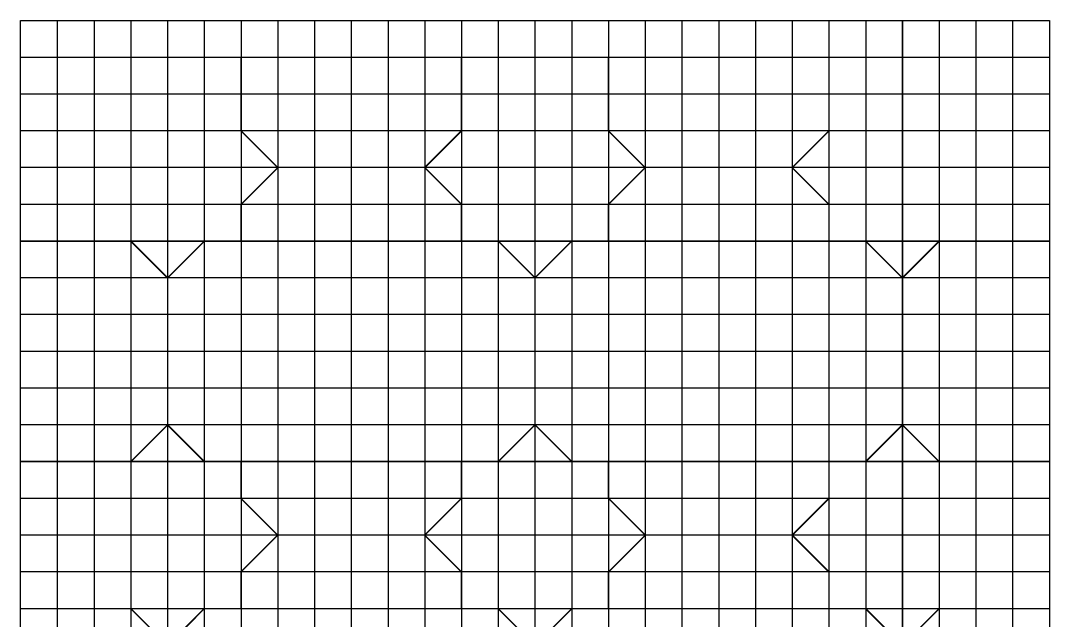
# Model space of a CAD drawing. Header units: metres. Extents: x 1550.1 to 1638.8, y 1292.3 to 1349.9.
# Drawn here: x 1610.81 to 1638.81, y 1330.12 to 1346.44 of the extents above; entities that cross this region are included whole.
import ezdxf

# ---------------------------------------------------------------- set-up
doc = ezdxf.new("R2010")
doc.units = ezdxf.units.M
doc.layers.add('DIGITOS', color=4, linetype='Continuous')
doc.layers.add('REJILLA', color=1, linetype='Continuous')

msp = doc.modelspace()

# ---------------------------------------------------------------- linework, layer by layer
at = {"layer": 'DIGITOS', "const_width": 0.04}
for points in [[(1622.813, 1340.444), (1622.813, 1341.444), (1621.813, 1342.444), (1622.813, 1343.444), (1622.813, 1345.444), (1616.813, 1345.444), (1616.813, 1343.444), (1617.813, 1342.444), (1616.813, 1341.444), (1616.813, 1340.444)], [(1632.813, 1340.444), (1632.813, 1341.444), (1631.813, 1342.444), (1632.813, 1343.444), (1632.813, 1345.444), (1626.813, 1345.444), (1626.813, 1343.444), (1627.813, 1342.444), (1626.813, 1341.444), (1626.813, 1340.444)], [(1611.813, 1340.444), (1611.813, 1334.444), (1613.813, 1334.444), (1614.813, 1335.444), (1615.813, 1334.444), (1623.813, 1334.444), (1624.813, 1335.444), (1625.813, 1334.444), (1633.813, 1334.444), (1634.813, 1335.444), (1635.813, 1334.444), (1637.813, 1334.444), (1637.813, 1340.444), (1635.813, 1340.444), (1634.813, 1339.444), (1633.813, 1340.444), (1625.813, 1340.444), (1624.813, 1339.444), (1623.813, 1340.444), (1615.813, 1340.444), (1614.813, 1339.444), (1613.813, 1340.444)], [(1622.813, 1334.444), (1622.813, 1333.444), (1621.813, 1332.444), (1622.813, 1331.444), (1622.813, 1330.444), (1616.813, 1330.444), (1616.813, 1331.444), (1617.813, 1332.444), (1616.813, 1333.444), (1616.813, 1334.444)], [(1626.813, 1334.444), (1626.813, 1333.444), (1627.813, 1332.444), (1626.813, 1331.444), (1626.813, 1330.444), (1632.813, 1330.444), (1632.813, 1331.444), (1631.813, 1332.444), (1632.813, 1333.444), (1632.813, 1334.444)], [(1611.813, 1330.444), (1611.813, 1324.444), (1613.813, 1324.444), (1614.813, 1325.444), (1615.813, 1324.444), (1623.813, 1324.444), (1624.813, 1325.444), (1625.813, 1324.444), (1633.813, 1324.444), (1634.813, 1325.444), (1635.813, 1324.444), (1637.813, 1324.444), (1637.813, 1330.444), (1635.813, 1330.444), (1634.813, 1329.444), (1633.813, 1330.444), (1625.813, 1330.444), (1624.813, 1329.444), (1623.813, 1330.444), (1615.813, 1330.444), (1614.813, 1329.444), (1613.813, 1330.444)]]:
    msp.add_lwpolyline(points, close=True, dxfattribs=at)
at = {"layer": 'REJILLA'}
for p, q in [((1610.813, 1346.444), (1611.813, 1346.444)), ((1610.813, 1345.444), (1610.813, 1346.444)), ((1611.813, 1346.444), (1611.813, 1345.444)), ((1611.813, 1346.444), (1612.813, 1346.444)), ((1612.813, 1346.444), (1612.813, 1345.444)), ((1612.813, 1346.444), (1613.813, 1346.444)), ((1613.813, 1346.444), (1613.813, 1345.444)), ((1613.813, 1346.444), (1614.813, 1346.444)), ((1614.813, 1346.444), (1614.813, 1345.444)), ((1614.813, 1346.444), (1615.813, 1346.444)), ((1615.813, 1346.444), (1615.813, 1345.444)), ((1615.813, 1346.444), (1616.813, 1346.444)), ((1616.813, 1346.444), (1616.813, 1345.444)), ((1616.813, 1346.444), (1617.813, 1346.444)), ((1617.813, 1346.444), (1617.813, 1345.444)), ((1617.813, 1346.444), (1618.813, 1346.444)), ((1618.813, 1346.444), (1618.813, 1345.444)), ((1618.813, 1346.444), (1619.813, 1346.444)), ((1619.813, 1346.444), (1619.813, 1345.444)), ((1619.813, 1346.444), (1620.813, 1346.444)), ((1620.813, 1346.444), (1620.813, 1345.444)), ((1620.813, 1346.444), (1621.813, 1346.444)), ((1621.813, 1346.444), (1621.813, 1345.444)), ((1621.813, 1346.444), (1622.813, 1346.444)), ((1622.813, 1346.444), (1622.813, 1345.444)), ((1622.813, 1346.444), (1623.813, 1346.444)), ((1623.813, 1346.444), (1623.813, 1345.444)), ((1623.813, 1346.444), (1624.813, 1346.444)), ((1624.813, 1346.444), (1624.813, 1345.444)), ((1624.813, 1346.444), (1625.813, 1346.444)), ((1625.813, 1346.444), (1625.813, 1345.444)), ((1625.813, 1346.444), (1626.813, 1346.444)), ((1626.813, 1346.444), (1626.813, 1345.444)), ((1626.813, 1346.444), (1627.813, 1346.444)), ((1627.813, 1346.444), (1627.813, 1345.444)), ((1627.813, 1346.444), (1628.813, 1346.444)), ((1628.813, 1346.444), (1628.813, 1345.444)), ((1628.813, 1346.444), (1629.813, 1346.444)), ((1629.813, 1346.444), (1629.813, 1345.444)), ((1629.813, 1346.444), (1630.813, 1346.444)), ((1630.813, 1346.444), (1630.813, 1345.444)), ((1630.813, 1346.444), (1631.813, 1346.444)), ((1631.813, 1346.444), (1631.813, 1345.444)), ((1631.813, 1346.444), (1632.813, 1346.444)), ((1632.813, 1346.444), (1632.813, 1345.444)), ((1632.813, 1346.444), (1633.813, 1346.444)), ((1633.813, 1346.444), (1633.813, 1345.444)), ((1633.813, 1346.444), (1634.813, 1346.444)), ((1634.813, 1346.444), (1634.813, 1345.444)), ((1634.813, 1346.444), (1635.813, 1346.444)), ((1634.813, 1345.444), (1634.813, 1346.444)), ((1635.813, 1346.444), (1635.813, 1345.444)), ((1635.813, 1346.444), (1636.813, 1346.444)), ((1636.813, 1346.444), (1636.813, 1345.444)), ((1636.813, 1346.444), (1637.813, 1346.444)), ((1637.813, 1346.444), (1637.813, 1345.444)), ((1637.813, 1346.444), (1638.813, 1346.444)), ((1638.813, 1346.444), (1638.813, 1345.444)), ((1611.813, 1345.444), (1610.813, 1345.444)), ((1610.813, 1344.444), (1610.813, 1345.444)), ((1612.813, 1345.444), (1611.813, 1345.444)), ((1611.813, 1345.444), (1611.813, 1344.444)), ((1613.813, 1345.444), (1612.813, 1345.444)), ((1612.813, 1345.444), (1612.813, 1344.444)), ((1614.813, 1345.444), (1613.813, 1345.444)), ((1613.813, 1345.444), (1613.813, 1344.444)), ((1615.813, 1345.444), (1614.813, 1345.444)), ((1614.813, 1345.444), (1614.813, 1344.444)), ((1616.813, 1345.444), (1615.813, 1345.444)), ((1615.813, 1345.444), (1615.813, 1344.444)), ((1617.813, 1345.444), (1616.813, 1345.444)), ((1616.813, 1345.444), (1616.813, 1344.444)), ((1618.813, 1345.444), (1617.813, 1345.444)), ((1617.813, 1345.444), (1617.813, 1344.444)), ((1619.813, 1345.444), (1618.813, 1345.444)), ((1618.813, 1345.444), (1618.813, 1344.444)), ((1620.813, 1345.444), (1619.813, 1345.444)), ((1619.813, 1345.444), (1619.813, 1344.444)), ((1621.813, 1345.444), (1620.813, 1345.444)), ((1620.813, 1345.444), (1620.813, 1344.444)), ((1622.813, 1345.444), (1621.813, 1345.444)), ((1621.813, 1345.444), (1621.813, 1344.444)), ((1623.813, 1345.444), (1622.813, 1345.444)), ((1622.813, 1345.444), (1622.813, 1344.444)), ((1624.813, 1345.444), (1623.813, 1345.444)), ((1623.813, 1345.444), (1623.813, 1344.444)), ((1625.813, 1345.444), (1624.813, 1345.444)), ((1624.813, 1345.444), (1624.813, 1344.444)), ((1626.813, 1345.444), (1625.813, 1345.444)), ((1625.813, 1345.444), (1625.813, 1344.444)), ((1627.813, 1345.444), (1626.813, 1345.444)), ((1626.813, 1345.444), (1626.813, 1344.444)), ((1628.813, 1345.444), (1627.813, 1345.444)), ((1627.813, 1345.444), (1627.813, 1344.444)), ((1629.813, 1345.444), (1628.813, 1345.444)), ((1628.813, 1345.444), (1628.813, 1344.444)), ((1630.813, 1345.444), (1629.813, 1345.444)), ((1629.813, 1345.444), (1629.813, 1344.444)), ((1631.813, 1345.444), (1630.813, 1345.444)), ((1630.813, 1345.444), (1630.813, 1344.444)), ((1632.813, 1345.444), (1631.813, 1345.444)), ((1631.813, 1345.444), (1631.813, 1344.444)), ((1633.813, 1345.444), (1632.813, 1345.444)), ((1632.813, 1345.444), (1632.813, 1344.444)), ((1634.813, 1345.444), (1633.813, 1345.444)), ((1633.813, 1345.444), (1633.813, 1344.444)), ((1634.813, 1345.444), (1634.813, 1344.444)), ((1635.813, 1345.444), (1634.813, 1345.444)), ((1634.813, 1344.444), (1634.813, 1345.444)), ((1636.813, 1345.444), (1635.813, 1345.444)), ((1635.813, 1345.444), (1635.813, 1344.444)), ((1637.813, 1345.444), (1636.813, 1345.444)), ((1636.813, 1345.444), (1636.813, 1344.444)), ((1638.813, 1345.444), (1637.813, 1345.444)), ((1637.813, 1345.444), (1637.813, 1344.444)), ((1638.813, 1345.444), (1638.813, 1344.444)), ((1611.813, 1344.444), (1610.813, 1344.444)), ((1610.813, 1343.444), (1610.813, 1344.444)), ((1612.813, 1344.444), (1611.813, 1344.444)), ((1611.813, 1344.444), (1611.813, 1343.444)), ((1613.813, 1344.444), (1612.813, 1344.444)), ((1612.813, 1344.444), (1612.813, 1343.444)), ((1614.813, 1344.444), (1613.813, 1344.444)), ((1613.813, 1344.444), (1613.813, 1343.444)), ((1615.813, 1344.444), (1614.813, 1344.444)), ((1614.813, 1344.444), (1614.813, 1343.444)), ((1616.813, 1344.444), (1615.813, 1344.444)), ((1615.813, 1344.444), (1615.813, 1343.444)), ((1617.813, 1344.444), (1616.813, 1344.444)), ((1616.813, 1344.444), (1616.813, 1343.444)), ((1618.813, 1344.444), (1617.813, 1344.444)), ((1617.813, 1344.444), (1617.813, 1343.444)), ((1619.813, 1344.444), (1618.813, 1344.444)), ((1618.813, 1344.444), (1618.813, 1343.444)), ((1620.813, 1344.444), (1619.813, 1344.444)), ((1619.813, 1344.444), (1619.813, 1343.444)), ((1621.813, 1344.444), (1620.813, 1344.444)), ((1620.813, 1344.444), (1620.813, 1343.444)), ((1622.813, 1344.444), (1621.813, 1344.444)), ((1621.813, 1344.444), (1621.813, 1343.444)), ((1623.813, 1344.444), (1622.813, 1344.444)), ((1622.813, 1344.444), (1622.813, 1343.444)), ((1624.813, 1344.444), (1623.813, 1344.444)), ((1623.813, 1344.444), (1623.813, 1343.444)), ((1625.813, 1344.444), (1624.813, 1344.444)), ((1624.813, 1344.444), (1624.813, 1343.444)), ((1626.813, 1344.444), (1625.813, 1344.444)), ((1625.813, 1344.444), (1625.813, 1343.444)), ((1627.813, 1344.444), (1626.813, 1344.444)), ((1626.813, 1344.444), (1626.813, 1343.444)), ((1628.813, 1344.444), (1627.813, 1344.444)), ((1627.813, 1344.444), (1627.813, 1343.444)), ((1629.813, 1344.444), (1628.813, 1344.444)), ((1628.813, 1344.444), (1628.813, 1343.444)), ((1630.813, 1344.444), (1629.813, 1344.444)), ((1629.813, 1344.444), (1629.813, 1343.444)), ((1631.813, 1344.444), (1630.813, 1344.444)), ((1630.813, 1344.444), (1630.813, 1343.444)), ((1632.813, 1344.444), (1631.813, 1344.444)), ((1631.813, 1344.444), (1631.813, 1343.444)), ((1633.813, 1344.444), (1632.813, 1344.444)), ((1632.813, 1344.444), (1632.813, 1343.444)), ((1634.813, 1344.444), (1633.813, 1344.444)), ((1633.813, 1344.444), (1633.813, 1343.444)), ((1634.813, 1344.444), (1634.813, 1343.444)), ((1635.813, 1344.444), (1634.813, 1344.444)), ((1634.813, 1343.444), (1634.813, 1344.444)), ((1636.813, 1344.444), (1635.813, 1344.444)), ((1635.813, 1344.444), (1635.813, 1343.444)), ((1637.813, 1344.444), (1636.813, 1344.444)), ((1636.813, 1344.444), (1636.813, 1343.444)), ((1638.813, 1344.444), (1637.813, 1344.444)), ((1637.813, 1344.444), (1637.813, 1343.444)), ((1638.813, 1344.444), (1638.813, 1343.444)), ((1611.813, 1343.444), (1610.813, 1343.444)), ((1610.813, 1342.444), (1610.813, 1343.444)), ((1612.813, 1343.444), (1611.813, 1343.444)), ((1611.813, 1343.444), (1611.813, 1342.444)), ((1613.813, 1343.444), (1612.813, 1343.444)), ((1612.813, 1343.444), (1612.813, 1342.444)), ((1614.813, 1343.444), (1613.813, 1343.444)), ((1613.813, 1343.444), (1613.813, 1342.444)), ((1615.813, 1343.444), (1614.813, 1343.444)), ((1614.813, 1343.444), (1614.813, 1342.444)), ((1616.813, 1343.444), (1615.813, 1343.444)), ((1615.813, 1343.444), (1615.813, 1342.444)), ((1617.813, 1343.444), (1616.813, 1343.444)), ((1616.813, 1343.444), (1616.813, 1342.444)), ((1618.813, 1343.444), (1617.813, 1343.444)), ((1617.813, 1343.444), (1617.813, 1342.444)), ((1619.813, 1343.444), (1618.813, 1343.444)), ((1618.813, 1343.444), (1618.813, 1342.444)), ((1620.813, 1343.444), (1619.813, 1343.444)), ((1619.813, 1343.444), (1619.813, 1342.444)), ((1621.813, 1343.444), (1620.813, 1343.444)), ((1620.813, 1343.444), (1620.813, 1342.444)), ((1622.813, 1343.444), (1621.813, 1343.444)), ((1621.813, 1343.444), (1621.813, 1342.444)), ((1623.813, 1343.444), (1622.813, 1343.444)), ((1622.813, 1343.444), (1622.813, 1342.444)), ((1624.813, 1343.444), (1623.813, 1343.444)), ((1623.813, 1343.444), (1623.813, 1342.444)), ((1625.813, 1343.444), (1624.813, 1343.444)), ((1624.813, 1343.444), (1624.813, 1342.444)), ((1626.813, 1343.444), (1625.813, 1343.444)), ((1625.813, 1343.444), (1625.813, 1342.444)), ((1627.813, 1343.444), (1626.813, 1343.444)), ((1626.813, 1343.444), (1626.813, 1342.444)), ((1628.813, 1343.444), (1627.813, 1343.444)), ((1627.813, 1343.444), (1627.813, 1342.444)), ((1629.813, 1343.444), (1628.813, 1343.444)), ((1628.813, 1343.444), (1628.813, 1342.444)), ((1630.813, 1343.444), (1629.813, 1343.444)), ((1629.813, 1343.444), (1629.813, 1342.444)), ((1631.813, 1343.444), (1630.813, 1343.444)), ((1630.813, 1343.444), (1630.813, 1342.444)), ((1632.813, 1343.444), (1631.813, 1343.444)), ((1631.813, 1343.444), (1631.813, 1342.444)), ((1633.813, 1343.444), (1632.813, 1343.444)), ((1632.813, 1343.444), (1632.813, 1342.444)), ((1634.813, 1343.444), (1633.813, 1343.444)), ((1633.813, 1343.444), (1633.813, 1342.444)), ((1634.813, 1343.444), (1634.813, 1342.444)), ((1635.813, 1343.444), (1634.813, 1343.444)), ((1634.813, 1342.444), (1634.813, 1343.444)), ((1636.813, 1343.444), (1635.813, 1343.444)), ((1635.813, 1343.444), (1635.813, 1342.444)), ((1637.813, 1343.444), (1636.813, 1343.444)), ((1636.813, 1343.444), (1636.813, 1342.444)), ((1638.813, 1343.444), (1637.813, 1343.444)), ((1637.813, 1343.444), (1637.813, 1342.444)), ((1638.813, 1343.444), (1638.813, 1342.444)), ((1611.813, 1342.444), (1610.813, 1342.444)), ((1610.813, 1341.444), (1610.813, 1342.444)), ((1612.813, 1342.444), (1611.813, 1342.444)), ((1611.813, 1342.444), (1611.813, 1341.444)), ((1613.813, 1342.444), (1612.813, 1342.444)), ((1612.813, 1342.444), (1612.813, 1341.444)), ((1614.813, 1342.444), (1613.813, 1342.444)), ((1613.813, 1342.444), (1613.813, 1341.444)), ((1615.813, 1342.444), (1614.813, 1342.444)), ((1614.813, 1342.444), (1614.813, 1341.444)), ((1616.813, 1342.444), (1615.813, 1342.444)), ((1615.813, 1342.444), (1615.813, 1341.444)), ((1617.813, 1342.444), (1616.813, 1342.444)), ((1616.813, 1342.444), (1616.813, 1341.444)), ((1618.813, 1342.444), (1617.813, 1342.444)), ((1617.813, 1342.444), (1617.813, 1341.444)), ((1619.813, 1342.444), (1618.813, 1342.444)), ((1618.813, 1342.444), (1618.813, 1341.444)), ((1620.813, 1342.444), (1619.813, 1342.444)), ((1619.813, 1342.444), (1619.813, 1341.444)), ((1621.813, 1342.444), (1620.813, 1342.444)), ((1620.813, 1342.444), (1620.813, 1341.444)), ((1622.813, 1342.444), (1621.813, 1342.444)), ((1621.813, 1342.444), (1621.813, 1341.444)), ((1623.813, 1342.444), (1622.813, 1342.444)), ((1622.813, 1342.444), (1622.813, 1341.444)), ((1624.813, 1342.444), (1623.813, 1342.444)), ((1623.813, 1342.444), (1623.813, 1341.444)), ((1625.813, 1342.444), (1624.813, 1342.444)), ((1624.813, 1342.444), (1624.813, 1341.444)), ((1626.813, 1342.444), (1625.813, 1342.444)), ((1625.813, 1342.444), (1625.813, 1341.444)), ((1627.813, 1342.444), (1626.813, 1342.444)), ((1626.813, 1342.444), (1626.813, 1341.444)), ((1628.813, 1342.444), (1627.813, 1342.444)), ((1627.813, 1342.444), (1627.813, 1341.444)), ((1629.813, 1342.444), (1628.813, 1342.444)), ((1628.813, 1342.444), (1628.813, 1341.444)), ((1630.813, 1342.444), (1629.813, 1342.444)), ((1629.813, 1342.444), (1629.813, 1341.444)), ((1631.813, 1342.444), (1630.813, 1342.444)), ((1630.813, 1342.444), (1630.813, 1341.444)), ((1632.813, 1342.444), (1631.813, 1342.444)), ((1631.813, 1342.444), (1631.813, 1341.444)), ((1633.813, 1342.444), (1632.813, 1342.444)), ((1632.813, 1342.444), (1632.813, 1341.444)), ((1634.813, 1342.444), (1633.813, 1342.444)), ((1633.813, 1342.444), (1633.813, 1341.444)), ((1634.813, 1342.444), (1634.813, 1341.444)), ((1635.813, 1342.444), (1634.813, 1342.444)), ((1634.813, 1341.444), (1634.813, 1342.444)), ((1636.813, 1342.444), (1635.813, 1342.444)), ((1635.813, 1342.444), (1635.813, 1341.444)), ((1637.813, 1342.444), (1636.813, 1342.444)), ((1636.813, 1342.444), (1636.813, 1341.444)), ((1638.813, 1342.444), (1637.813, 1342.444)), ((1637.813, 1342.444), (1637.813, 1341.444)), ((1638.813, 1342.444), (1638.813, 1341.444)), ((1611.813, 1341.444), (1610.813, 1341.444)), ((1610.813, 1340.444), (1610.813, 1341.444)), ((1612.813, 1341.444), (1611.813, 1341.444)), ((1611.813, 1341.444), (1611.813, 1340.444)), ((1613.813, 1341.444), (1612.813, 1341.444)), ((1612.813, 1341.444), (1612.813, 1340.444)), ((1614.813, 1341.444), (1613.813, 1341.444)), ((1613.813, 1341.444), (1613.813, 1340.444)), ((1615.813, 1341.444), (1614.813, 1341.444)), ((1614.813, 1341.444), (1614.813, 1340.444)), ((1616.813, 1341.444), (1615.813, 1341.444)), ((1615.813, 1341.444), (1615.813, 1340.444)), ((1617.813, 1341.444), (1616.813, 1341.444)), ((1616.813, 1341.444), (1616.813, 1340.444)), ((1618.813, 1341.444), (1617.813, 1341.444)), ((1617.813, 1341.444), (1617.813, 1340.444)), ((1619.813, 1341.444), (1618.813, 1341.444)), ((1618.813, 1341.444), (1618.813, 1340.444)), ((1620.813, 1341.444), (1619.813, 1341.444)), ((1619.813, 1341.444), (1619.813, 1340.444)), ((1621.813, 1341.444), (1620.813, 1341.444)), ((1620.813, 1341.444), (1620.813, 1340.444)), ((1622.813, 1341.444), (1621.813, 1341.444)), ((1621.813, 1341.444), (1621.813, 1340.444)), ((1623.813, 1341.444), (1622.813, 1341.444)), ((1622.813, 1341.444), (1622.813, 1340.444)), ((1624.813, 1341.444), (1623.813, 1341.444)), ((1623.813, 1341.444), (1623.813, 1340.444)), ((1625.813, 1341.444), (1624.813, 1341.444)), ((1624.813, 1341.444), (1624.813, 1340.444)), ((1626.813, 1341.444), (1625.813, 1341.444)), ((1625.813, 1341.444), (1625.813, 1340.444)), ((1627.813, 1341.444), (1626.813, 1341.444)), ((1626.813, 1341.444), (1626.813, 1340.444)), ((1628.813, 1341.444), (1627.813, 1341.444)), ((1627.813, 1341.444), (1627.813, 1340.444)), ((1629.813, 1341.444), (1628.813, 1341.444)), ((1628.813, 1341.444), (1628.813, 1340.444)), ((1630.813, 1341.444), (1629.813, 1341.444)), ((1629.813, 1341.444), (1629.813, 1340.444)), ((1631.813, 1341.444), (1630.813, 1341.444)), ((1630.813, 1341.444), (1630.813, 1340.444)), ((1632.813, 1341.444), (1631.813, 1341.444)), ((1631.813, 1341.444), (1631.813, 1340.444)), ((1633.813, 1341.444), (1632.813, 1341.444)), ((1632.813, 1341.444), (1632.813, 1340.444)), ((1634.813, 1341.444), (1633.813, 1341.444)), ((1633.813, 1341.444), (1633.813, 1340.444)), ((1634.813, 1341.444), (1634.813, 1340.444)), ((1635.813, 1341.444), (1634.813, 1341.444)), ((1634.813, 1340.444), (1634.813, 1341.444)), ((1636.813, 1341.444), (1635.813, 1341.444)), ((1635.813, 1341.444), (1635.813, 1340.444)), ((1637.813, 1341.444), (1636.813, 1341.444)), ((1636.813, 1341.444), (1636.813, 1340.444)), ((1638.813, 1341.444), (1637.813, 1341.444)), ((1637.813, 1341.444), (1637.813, 1340.444)), ((1638.813, 1341.444), (1638.813, 1340.444)), ((1611.813, 1340.444), (1610.813, 1340.444)), ((1610.813, 1340.444), (1611.813, 1340.444)), ((1610.813, 1339.444), (1610.813, 1340.444)), ((1612.813, 1340.444), (1611.813, 1340.444)), ((1611.813, 1340.444), (1611.813, 1339.444)), ((1611.813, 1340.444), (1612.813, 1340.444)), ((1613.813, 1340.444), (1612.813, 1340.444)), ((1612.813, 1340.444), (1612.813, 1339.444)), ((1612.813, 1340.444), (1613.813, 1340.444)), ((1614.813, 1340.444), (1613.813, 1340.444)), ((1613.813, 1340.444), (1613.813, 1339.444)), ((1613.813, 1340.444), (1614.813, 1340.444)), ((1615.813, 1340.444), (1614.813, 1340.444)), ((1614.813, 1340.444), (1614.813, 1339.444)), ((1614.813, 1340.444), (1615.813, 1340.444)), ((1616.813, 1340.444), (1615.813, 1340.444)), ((1615.813, 1340.444), (1615.813, 1339.444)), ((1615.813, 1340.444), (1616.813, 1340.444)), ((1617.813, 1340.444), (1616.813, 1340.444)), ((1616.813, 1340.444), (1616.813, 1339.444)), ((1616.813, 1340.444), (1617.813, 1340.444)), ((1618.813, 1340.444), (1617.813, 1340.444)), ((1617.813, 1340.444), (1617.813, 1339.444)), ((1617.813, 1340.444), (1618.813, 1340.444)), ((1619.813, 1340.444), (1618.813, 1340.444)), ((1618.813, 1340.444), (1618.813, 1339.444)), ((1618.813, 1340.444), (1619.813, 1340.444)), ((1620.813, 1340.444), (1619.813, 1340.444)), ((1619.813, 1340.444), (1619.813, 1339.444)), ((1619.813, 1340.444), (1620.813, 1340.444)), ((1621.813, 1340.444), (1620.813, 1340.444)), ((1620.813, 1340.444), (1620.813, 1339.444)), ((1620.813, 1340.444), (1621.813, 1340.444)), ((1622.813, 1340.444), (1621.813, 1340.444)), ((1621.813, 1340.444), (1621.813, 1339.444)), ((1621.813, 1340.444), (1622.813, 1340.444)), ((1623.813, 1340.444), (1622.813, 1340.444)), ((1622.813, 1340.444), (1622.813, 1339.444)), ((1622.813, 1340.444), (1623.813, 1340.444)), ((1624.813, 1340.444), (1623.813, 1340.444)), ((1623.813, 1340.444), (1623.813, 1339.444)), ((1623.813, 1340.444), (1624.813, 1340.444)), ((1625.813, 1340.444), (1624.813, 1340.444)), ((1624.813, 1340.444), (1624.813, 1339.444)), ((1624.813, 1340.444), (1625.813, 1340.444)), ((1626.813, 1340.444), (1625.813, 1340.444)), ((1625.813, 1340.444), (1625.813, 1339.444)), ((1625.813, 1340.444), (1626.813, 1340.444)), ((1627.813, 1340.444), (1626.813, 1340.444)), ((1626.813, 1340.444), (1626.813, 1339.444)), ((1626.813, 1340.444), (1627.813, 1340.444)), ((1628.813, 1340.444), (1627.813, 1340.444)), ((1627.813, 1340.444), (1627.813, 1339.444)), ((1627.813, 1340.444), (1628.813, 1340.444)), ((1629.813, 1340.444), (1628.813, 1340.444)), ((1628.813, 1340.444), (1628.813, 1339.444)), ((1628.813, 1340.444), (1629.813, 1340.444)), ((1630.813, 1340.444), (1629.813, 1340.444)), ((1629.813, 1340.444), (1629.813, 1339.444)), ((1629.813, 1340.444), (1630.813, 1340.444)), ((1631.813, 1340.444), (1630.813, 1340.444)), ((1630.813, 1340.444), (1630.813, 1339.444)), ((1630.813, 1340.444), (1631.813, 1340.444)), ((1632.813, 1340.444), (1631.813, 1340.444)), ((1631.813, 1340.444), (1631.813, 1339.444)), ((1631.813, 1340.444), (1632.813, 1340.444)), ((1633.813, 1340.444), (1632.813, 1340.444)), ((1632.813, 1340.444), (1632.813, 1339.444)), ((1632.813, 1340.444), (1633.813, 1340.444)), ((1634.813, 1340.444), (1633.813, 1340.444)), ((1633.813, 1340.444), (1633.813, 1339.444)), ((1633.813, 1340.444), (1634.813, 1340.444)), ((1634.813, 1340.444), (1634.813, 1339.444)), ((1635.813, 1340.444), (1634.813, 1340.444)), ((1634.813, 1340.444), (1635.813, 1340.444)), ((1634.813, 1339.444), (1634.813, 1340.444)), ((1636.813, 1340.444), (1635.813, 1340.444)), ((1635.813, 1340.444), (1635.813, 1339.444)), ((1635.813, 1340.444), (1636.813, 1340.444)), ((1637.813, 1340.444), (1636.813, 1340.444)), ((1636.813, 1340.444), (1636.813, 1339.444)), ((1636.813, 1340.444), (1637.813, 1340.444)), ((1638.813, 1340.444), (1637.813, 1340.444)), ((1637.813, 1340.444), (1637.813, 1339.444)), ((1637.813, 1340.444), (1638.813, 1340.444)), ((1638.813, 1340.444), (1638.813, 1339.444)), ((1611.813, 1339.444), (1610.813, 1339.444)), ((1610.813, 1338.444), (1610.813, 1339.444)), ((1612.813, 1339.444), (1611.813, 1339.444)), ((1611.813, 1339.444), (1611.813, 1338.444)), ((1613.813, 1339.444), (1612.813, 1339.444)), ((1612.813, 1339.444), (1612.813, 1338.444)), ((1614.813, 1339.444), (1613.813, 1339.444)), ((1613.813, 1339.444), (1613.813, 1338.444)), ((1615.813, 1339.444), (1614.813, 1339.444)), ((1614.813, 1339.444), (1614.813, 1338.444)), ((1616.813, 1339.444), (1615.813, 1339.444)), ((1615.813, 1339.444), (1615.813, 1338.444)), ((1617.813, 1339.444), (1616.813, 1339.444)), ((1616.813, 1339.444), (1616.813, 1338.444)), ((1618.813, 1339.444), (1617.813, 1339.444)), ((1617.813, 1339.444), (1617.813, 1338.444)), ((1619.813, 1339.444), (1618.813, 1339.444)), ((1618.813, 1339.444), (1618.813, 1338.444)), ((1620.813, 1339.444), (1619.813, 1339.444)), ((1619.813, 1339.444), (1619.813, 1338.444)), ((1621.813, 1339.444), (1620.813, 1339.444)), ((1620.813, 1339.444), (1620.813, 1338.444)), ((1622.813, 1339.444), (1621.813, 1339.444)), ((1621.813, 1339.444), (1621.813, 1338.444)), ((1623.813, 1339.444), (1622.813, 1339.444)), ((1622.813, 1339.444), (1622.813, 1338.444)), ((1624.813, 1339.444), (1623.813, 1339.444)), ((1623.813, 1339.444), (1623.813, 1338.444)), ((1625.813, 1339.444), (1624.813, 1339.444)), ((1624.813, 1339.444), (1624.813, 1338.444)), ((1626.813, 1339.444), (1625.813, 1339.444)), ((1625.813, 1339.444), (1625.813, 1338.444)), ((1627.813, 1339.444), (1626.813, 1339.444)), ((1626.813, 1339.444), (1626.813, 1338.444)), ((1628.813, 1339.444), (1627.813, 1339.444)), ((1627.813, 1339.444), (1627.813, 1338.444)), ((1629.813, 1339.444), (1628.813, 1339.444)), ((1628.813, 1339.444), (1628.813, 1338.444)), ((1630.813, 1339.444), (1629.813, 1339.444)), ((1629.813, 1339.444), (1629.813, 1338.444)), ((1631.813, 1339.444), (1630.813, 1339.444)), ((1630.813, 1339.444), (1630.813, 1338.444)), ((1632.813, 1339.444), (1631.813, 1339.444)), ((1631.813, 1339.444), (1631.813, 1338.444)), ((1633.813, 1339.444), (1632.813, 1339.444)), ((1632.813, 1339.444), (1632.813, 1338.444)), ((1634.813, 1339.444), (1633.813, 1339.444)), ((1633.813, 1339.444), (1633.813, 1338.444)), ((1634.813, 1339.444), (1634.813, 1338.444)), ((1635.813, 1339.444), (1634.813, 1339.444)), ((1634.813, 1338.444), (1634.813, 1339.444)), ((1636.813, 1339.444), (1635.813, 1339.444)), ((1635.813, 1339.444), (1635.813, 1338.444)), ((1637.813, 1339.444), (1636.813, 1339.444)), ((1636.813, 1339.444), (1636.813, 1338.444)), ((1638.813, 1339.444), (1637.813, 1339.444)), ((1637.813, 1339.444), (1637.813, 1338.444)), ((1638.813, 1339.444), (1638.813, 1338.444)), ((1611.813, 1338.444), (1610.813, 1338.444)), ((1610.813, 1337.444), (1610.813, 1338.444)), ((1612.813, 1338.444), (1611.813, 1338.444)), ((1611.813, 1338.444), (1611.813, 1337.444)), ((1613.813, 1338.444), (1612.813, 1338.444)), ((1612.813, 1338.444), (1612.813, 1337.444)), ((1614.813, 1338.444), (1613.813, 1338.444)), ((1613.813, 1338.444), (1613.813, 1337.444)), ((1615.813, 1338.444), (1614.813, 1338.444)), ((1614.813, 1338.444), (1614.813, 1337.444)), ((1616.813, 1338.444), (1615.813, 1338.444)), ((1615.813, 1338.444), (1615.813, 1337.444)), ((1617.813, 1338.444), (1616.813, 1338.444)), ((1616.813, 1338.444), (1616.813, 1337.444)), ((1618.813, 1338.444), (1617.813, 1338.444)), ((1617.813, 1338.444), (1617.813, 1337.444)), ((1619.813, 1338.444), (1618.813, 1338.444)), ((1618.813, 1338.444), (1618.813, 1337.444)), ((1620.813, 1338.444), (1619.813, 1338.444)), ((1619.813, 1338.444), (1619.813, 1337.444)), ((1621.813, 1338.444), (1620.813, 1338.444)), ((1620.813, 1338.444), (1620.813, 1337.444)), ((1622.813, 1338.444), (1621.813, 1338.444)), ((1621.813, 1338.444), (1621.813, 1337.444)), ((1623.813, 1338.444), (1622.813, 1338.444)), ((1622.813, 1338.444), (1622.813, 1337.444)), ((1624.813, 1338.444), (1623.813, 1338.444)), ((1623.813, 1338.444), (1623.813, 1337.444)), ((1625.813, 1338.444), (1624.813, 1338.444)), ((1624.813, 1338.444), (1624.813, 1337.444)), ((1626.813, 1338.444), (1625.813, 1338.444)), ((1625.813, 1338.444), (1625.813, 1337.444)), ((1627.813, 1338.444), (1626.813, 1338.444)), ((1626.813, 1338.444), (1626.813, 1337.444)), ((1628.813, 1338.444), (1627.813, 1338.444)), ((1627.813, 1338.444), (1627.813, 1337.444)), ((1629.813, 1338.444), (1628.813, 1338.444)), ((1628.813, 1338.444), (1628.813, 1337.444)), ((1630.813, 1338.444), (1629.813, 1338.444)), ((1629.813, 1338.444), (1629.813, 1337.444)), ((1631.813, 1338.444), (1630.813, 1338.444)), ((1630.813, 1338.444), (1630.813, 1337.444)), ((1632.813, 1338.444), (1631.813, 1338.444)), ((1631.813, 1338.444), (1631.813, 1337.444)), ((1633.813, 1338.444), (1632.813, 1338.444)), ((1632.813, 1338.444), (1632.813, 1337.444)), ((1634.813, 1338.444), (1633.813, 1338.444)), ((1633.813, 1338.444), (1633.813, 1337.444)), ((1634.813, 1338.444), (1634.813, 1337.444)), ((1635.813, 1338.444), (1634.813, 1338.444)), ((1634.813, 1337.444), (1634.813, 1338.444)), ((1636.813, 1338.444), (1635.813, 1338.444)), ((1635.813, 1338.444), (1635.813, 1337.444)), ((1637.813, 1338.444), (1636.813, 1338.444)), ((1636.813, 1338.444), (1636.813, 1337.444)), ((1638.813, 1338.444), (1637.813, 1338.444)), ((1637.813, 1338.444), (1637.813, 1337.444)), ((1638.813, 1338.444), (1638.813, 1337.444)), ((1611.813, 1337.444), (1610.813, 1337.444)), ((1610.813, 1336.444), (1610.813, 1337.444)), ((1612.813, 1337.444), (1611.813, 1337.444)), ((1611.813, 1337.444), (1611.813, 1336.444)), ((1613.813, 1337.444), (1612.813, 1337.444)), ((1612.813, 1337.444), (1612.813, 1336.444)), ((1614.813, 1337.444), (1613.813, 1337.444)), ((1613.813, 1337.444), (1613.813, 1336.444)), ((1615.813, 1337.444), (1614.813, 1337.444)), ((1614.813, 1337.444), (1614.813, 1336.444)), ((1616.813, 1337.444), (1615.813, 1337.444)), ((1615.813, 1337.444), (1615.813, 1336.444)), ((1617.813, 1337.444), (1616.813, 1337.444)), ((1616.813, 1337.444), (1616.813, 1336.444)), ((1618.813, 1337.444), (1617.813, 1337.444)), ((1617.813, 1337.444), (1617.813, 1336.444)), ((1619.813, 1337.444), (1618.813, 1337.444)), ((1618.813, 1337.444), (1618.813, 1336.444)), ((1620.813, 1337.444), (1619.813, 1337.444)), ((1619.813, 1337.444), (1619.813, 1336.444)), ((1621.813, 1337.444), (1620.813, 1337.444)), ((1620.813, 1337.444), (1620.813, 1336.444)), ((1622.813, 1337.444), (1621.813, 1337.444)), ((1621.813, 1337.444), (1621.813, 1336.444)), ((1623.813, 1337.444), (1622.813, 1337.444)), ((1622.813, 1337.444), (1622.813, 1336.444)), ((1624.813, 1337.444), (1623.813, 1337.444)), ((1623.813, 1337.444), (1623.813, 1336.444)), ((1625.813, 1337.444), (1624.813, 1337.444)), ((1624.813, 1337.444), (1624.813, 1336.444)), ((1626.813, 1337.444), (1625.813, 1337.444)), ((1625.813, 1337.444), (1625.813, 1336.444)), ((1627.813, 1337.444), (1626.813, 1337.444)), ((1626.813, 1337.444), (1626.813, 1336.444)), ((1628.813, 1337.444), (1627.813, 1337.444)), ((1627.813, 1337.444), (1627.813, 1336.444)), ((1629.813, 1337.444), (1628.813, 1337.444)), ((1628.813, 1337.444), (1628.813, 1336.444)), ((1630.813, 1337.444), (1629.813, 1337.444)), ((1629.813, 1337.444), (1629.813, 1336.444)), ((1631.813, 1337.444), (1630.813, 1337.444)), ((1630.813, 1337.444), (1630.813, 1336.444)), ((1632.813, 1337.444), (1631.813, 1337.444)), ((1631.813, 1337.444), (1631.813, 1336.444)), ((1633.813, 1337.444), (1632.813, 1337.444)), ((1632.813, 1337.444), (1632.813, 1336.444)), ((1634.813, 1337.444), (1633.813, 1337.444)), ((1633.813, 1337.444), (1633.813, 1336.444)), ((1634.813, 1337.444), (1634.813, 1336.444)), ((1635.813, 1337.444), (1634.813, 1337.444)), ((1634.813, 1336.444), (1634.813, 1337.444)), ((1636.813, 1337.444), (1635.813, 1337.444)), ((1635.813, 1337.444), (1635.813, 1336.444)), ((1637.813, 1337.444), (1636.813, 1337.444)), ((1636.813, 1337.444), (1636.813, 1336.444)), ((1638.813, 1337.444), (1637.813, 1337.444)), ((1637.813, 1337.444), (1637.813, 1336.444)), ((1638.813, 1337.444), (1638.813, 1336.444)), ((1611.813, 1336.444), (1610.813, 1336.444)), ((1610.813, 1335.444), (1610.813, 1336.444)), ((1612.813, 1336.444), (1611.813, 1336.444)), ((1611.813, 1336.444), (1611.813, 1335.444)), ((1613.813, 1336.444), (1612.813, 1336.444)), ((1612.813, 1336.444), (1612.813, 1335.444)), ((1614.813, 1336.444), (1613.813, 1336.444)), ((1613.813, 1336.444), (1613.813, 1335.444)), ((1615.813, 1336.444), (1614.813, 1336.444)), ((1614.813, 1336.444), (1614.813, 1335.444)), ((1616.813, 1336.444), (1615.813, 1336.444)), ((1615.813, 1336.444), (1615.813, 1335.444)), ((1617.813, 1336.444), (1616.813, 1336.444)), ((1616.813, 1336.444), (1616.813, 1335.444)), ((1618.813, 1336.444), (1617.813, 1336.444)), ((1617.813, 1336.444), (1617.813, 1335.444)), ((1619.813, 1336.444), (1618.813, 1336.444)), ((1618.813, 1336.444), (1618.813, 1335.444)), ((1620.813, 1336.444), (1619.813, 1336.444)), ((1619.813, 1336.444), (1619.813, 1335.444)), ((1621.813, 1336.444), (1620.813, 1336.444)), ((1620.813, 1336.444), (1620.813, 1335.444)), ((1622.813, 1336.444), (1621.813, 1336.444)), ((1621.813, 1336.444), (1621.813, 1335.444)), ((1623.813, 1336.444), (1622.813, 1336.444)), ((1622.813, 1336.444), (1622.813, 1335.444)), ((1624.813, 1336.444), (1623.813, 1336.444)), ((1623.813, 1336.444), (1623.813, 1335.444)), ((1625.813, 1336.444), (1624.813, 1336.444)), ((1624.813, 1336.444), (1624.813, 1335.444)), ((1626.813, 1336.444), (1625.813, 1336.444)), ((1625.813, 1336.444), (1625.813, 1335.444)), ((1627.813, 1336.444), (1626.813, 1336.444)), ((1626.813, 1336.444), (1626.813, 1335.444)), ((1628.813, 1336.444), (1627.813, 1336.444)), ((1627.813, 1336.444), (1627.813, 1335.444)), ((1629.813, 1336.444), (1628.813, 1336.444)), ((1628.813, 1336.444), (1628.813, 1335.444)), ((1630.813, 1336.444), (1629.813, 1336.444)), ((1629.813, 1336.444), (1629.813, 1335.444)), ((1631.813, 1336.444), (1630.813, 1336.444)), ((1630.813, 1336.444), (1630.813, 1335.444)), ((1632.813, 1336.444), (1631.813, 1336.444)), ((1631.813, 1336.444), (1631.813, 1335.444)), ((1633.813, 1336.444), (1632.813, 1336.444)), ((1632.813, 1336.444), (1632.813, 1335.444)), ((1634.813, 1336.444), (1633.813, 1336.444)), ((1633.813, 1336.444), (1633.813, 1335.444)), ((1634.813, 1336.444), (1634.813, 1335.444)), ((1635.813, 1336.444), (1634.813, 1336.444)), ((1634.813, 1335.444), (1634.813, 1336.444)), ((1636.813, 1336.444), (1635.813, 1336.444)), ((1635.813, 1336.444), (1635.813, 1335.444)), ((1637.813, 1336.444), (1636.813, 1336.444)), ((1636.813, 1336.444), (1636.813, 1335.444)), ((1638.813, 1336.444), (1637.813, 1336.444)), ((1637.813, 1336.444), (1637.813, 1335.444)), ((1638.813, 1336.444), (1638.813, 1335.444)), ((1611.813, 1335.444), (1610.813, 1335.444)), ((1610.813, 1334.444), (1610.813, 1335.444)), ((1612.813, 1335.444), (1611.813, 1335.444)), ((1611.813, 1335.444), (1611.813, 1334.444)), ((1613.813, 1335.444), (1612.813, 1335.444)), ((1612.813, 1335.444), (1612.813, 1334.444)), ((1614.813, 1335.444), (1613.813, 1335.444)), ((1613.813, 1335.444), (1613.813, 1334.444)), ((1615.813, 1335.444), (1614.813, 1335.444)), ((1614.813, 1335.444), (1614.813, 1334.444)), ((1616.813, 1335.444), (1615.813, 1335.444)), ((1615.813, 1335.444), (1615.813, 1334.444)), ((1617.813, 1335.444), (1616.813, 1335.444)), ((1616.813, 1335.444), (1616.813, 1334.444)), ((1618.813, 1335.444), (1617.813, 1335.444)), ((1617.813, 1335.444), (1617.813, 1334.444)), ((1619.813, 1335.444), (1618.813, 1335.444)), ((1618.813, 1335.444), (1618.813, 1334.444)), ((1620.813, 1335.444), (1619.813, 1335.444)), ((1619.813, 1335.444), (1619.813, 1334.444)), ((1621.813, 1335.444), (1620.813, 1335.444)), ((1620.813, 1335.444), (1620.813, 1334.444)), ((1622.813, 1335.444), (1621.813, 1335.444)), ((1621.813, 1335.444), (1621.813, 1334.444)), ((1623.813, 1335.444), (1622.813, 1335.444)), ((1622.813, 1335.444), (1622.813, 1334.444)), ((1624.813, 1335.444), (1623.813, 1335.444)), ((1623.813, 1335.444), (1623.813, 1334.444)), ((1625.813, 1335.444), (1624.813, 1335.444)), ((1624.813, 1335.444), (1624.813, 1334.444)), ((1626.813, 1335.444), (1625.813, 1335.444)), ((1625.813, 1335.444), (1625.813, 1334.444)), ((1627.813, 1335.444), (1626.813, 1335.444)), ((1626.813, 1335.444), (1626.813, 1334.444)), ((1628.813, 1335.444), (1627.813, 1335.444)), ((1627.813, 1335.444), (1627.813, 1334.444)), ((1629.813, 1335.444), (1628.813, 1335.444)), ((1628.813, 1335.444), (1628.813, 1334.444)), ((1630.813, 1335.444), (1629.813, 1335.444)), ((1629.813, 1335.444), (1629.813, 1334.444)), ((1631.813, 1335.444), (1630.813, 1335.444)), ((1630.813, 1335.444), (1630.813, 1334.444)), ((1632.813, 1335.444), (1631.813, 1335.444)), ((1631.813, 1335.444), (1631.813, 1334.444)), ((1633.813, 1335.444), (1632.813, 1335.444)), ((1632.813, 1335.444), (1632.813, 1334.444)), ((1634.813, 1335.444), (1633.813, 1335.444)), ((1633.813, 1335.444), (1633.813, 1334.444)), ((1634.813, 1335.444), (1634.813, 1334.444)), ((1635.813, 1335.444), (1634.813, 1335.444)), ((1634.813, 1334.444), (1634.813, 1335.444)), ((1636.813, 1335.444), (1635.813, 1335.444)), ((1635.813, 1335.444), (1635.813, 1334.444)), ((1637.813, 1335.444), (1636.813, 1335.444)), ((1636.813, 1335.444), (1636.813, 1334.444)), ((1638.813, 1335.444), (1637.813, 1335.444)), ((1637.813, 1335.444), (1637.813, 1334.444)), ((1638.813, 1335.444), (1638.813, 1334.444)), ((1611.813, 1334.444), (1610.813, 1334.444)), ((1610.813, 1334.444), (1611.813, 1334.444)), ((1610.813, 1333.444), (1610.813, 1334.444)), ((1612.813, 1334.444), (1611.813, 1334.444)), ((1611.813, 1334.444), (1611.813, 1333.444)), ((1611.813, 1334.444), (1612.813, 1334.444)), ((1613.813, 1334.444), (1612.813, 1334.444)), ((1612.813, 1334.444), (1612.813, 1333.444)), ((1612.813, 1334.444), (1613.813, 1334.444)), ((1614.813, 1334.444), (1613.813, 1334.444)), ((1613.813, 1334.444), (1613.813, 1333.444)), ((1613.813, 1334.444), (1614.813, 1334.444)), ((1615.813, 1334.444), (1614.813, 1334.444)), ((1614.813, 1334.444), (1614.813, 1333.444)), ((1614.813, 1334.444), (1615.813, 1334.444)), ((1616.813, 1334.444), (1615.813, 1334.444)), ((1615.813, 1334.444), (1615.813, 1333.444)), ((1615.813, 1334.444), (1616.813, 1334.444)), ((1617.813, 1334.444), (1616.813, 1334.444)), ((1616.813, 1334.444), (1616.813, 1333.444)), ((1616.813, 1334.444), (1617.813, 1334.444)), ((1618.813, 1334.444), (1617.813, 1334.444)), ((1617.813, 1334.444), (1617.813, 1333.444)), ((1617.813, 1334.444), (1618.813, 1334.444)), ((1619.813, 1334.444), (1618.813, 1334.444)), ((1618.813, 1334.444), (1618.813, 1333.444)), ((1618.813, 1334.444), (1619.813, 1334.444)), ((1620.813, 1334.444), (1619.813, 1334.444)), ((1619.813, 1334.444), (1619.813, 1333.444)), ((1619.813, 1334.444), (1620.813, 1334.444)), ((1621.813, 1334.444), (1620.813, 1334.444)), ((1620.813, 1334.444), (1620.813, 1333.444)), ((1620.813, 1334.444), (1621.813, 1334.444)), ((1622.813, 1334.444), (1621.813, 1334.444)), ((1621.813, 1334.444), (1621.813, 1333.444)), ((1621.813, 1334.444), (1622.813, 1334.444)), ((1623.813, 1334.444), (1622.813, 1334.444)), ((1622.813, 1334.444), (1622.813, 1333.444)), ((1622.813, 1334.444), (1623.813, 1334.444)), ((1624.813, 1334.444), (1623.813, 1334.444)), ((1623.813, 1334.444), (1623.813, 1333.444)), ((1623.813, 1334.444), (1624.813, 1334.444)), ((1625.813, 1334.444), (1624.813, 1334.444)), ((1624.813, 1334.444), (1624.813, 1333.444)), ((1624.813, 1334.444), (1625.813, 1334.444)), ((1626.813, 1334.444), (1625.813, 1334.444)), ((1625.813, 1334.444), (1625.813, 1333.444)), ((1625.813, 1334.444), (1626.813, 1334.444)), ((1627.813, 1334.444), (1626.813, 1334.444)), ((1626.813, 1334.444), (1626.813, 1333.444)), ((1626.813, 1334.444), (1627.813, 1334.444)), ((1628.813, 1334.444), (1627.813, 1334.444)), ((1627.813, 1334.444), (1627.813, 1333.444)), ((1627.813, 1334.444), (1628.813, 1334.444)), ((1629.813, 1334.444), (1628.813, 1334.444)), ((1628.813, 1334.444), (1628.813, 1333.444)), ((1628.813, 1334.444), (1629.813, 1334.444)), ((1630.813, 1334.444), (1629.813, 1334.444)), ((1629.813, 1334.444), (1629.813, 1333.444)), ((1629.813, 1334.444), (1630.813, 1334.444)), ((1631.813, 1334.444), (1630.813, 1334.444)), ((1630.813, 1334.444), (1630.813, 1333.444)), ((1630.813, 1334.444), (1631.813, 1334.444)), ((1632.813, 1334.444), (1631.813, 1334.444)), ((1631.813, 1334.444), (1631.813, 1333.444)), ((1631.813, 1334.444), (1632.813, 1334.444)), ((1633.813, 1334.444), (1632.813, 1334.444)), ((1632.813, 1334.444), (1632.813, 1333.444)), ((1632.813, 1334.444), (1633.813, 1334.444)), ((1634.813, 1334.444), (1633.813, 1334.444)), ((1633.813, 1334.444), (1633.813, 1333.444)), ((1633.813, 1334.444), (1634.813, 1334.444)), ((1634.813, 1334.444), (1634.813, 1333.444)), ((1635.813, 1334.444), (1634.813, 1334.444)), ((1634.813, 1334.444), (1635.813, 1334.444)), ((1634.813, 1333.444), (1634.813, 1334.444)), ((1636.813, 1334.444), (1635.813, 1334.444)), ((1635.813, 1334.444), (1635.813, 1333.444)), ((1635.813, 1334.444), (1636.813, 1334.444)), ((1637.813, 1334.444), (1636.813, 1334.444)), ((1636.813, 1334.444), (1636.813, 1333.444)), ((1636.813, 1334.444), (1637.813, 1334.444)), ((1638.813, 1334.444), (1637.813, 1334.444)), ((1637.813, 1334.444), (1637.813, 1333.444)), ((1637.813, 1334.444), (1638.813, 1334.444)), ((1638.813, 1334.444), (1638.813, 1333.444)), ((1611.813, 1333.444), (1610.813, 1333.444)), ((1610.813, 1332.444), (1610.813, 1333.444)), ((1612.813, 1333.444), (1611.813, 1333.444)), ((1611.813, 1333.444), (1611.813, 1332.444)), ((1613.813, 1333.444), (1612.813, 1333.444)), ((1612.813, 1333.444), (1612.813, 1332.444)), ((1614.813, 1333.444), (1613.813, 1333.444)), ((1613.813, 1333.444), (1613.813, 1332.444)), ((1615.813, 1333.444), (1614.813, 1333.444)), ((1614.813, 1333.444), (1614.813, 1332.444)), ((1616.813, 1333.444), (1615.813, 1333.444)), ((1615.813, 1333.444), (1615.813, 1332.444)), ((1617.813, 1333.444), (1616.813, 1333.444)), ((1616.813, 1333.444), (1616.813, 1332.444)), ((1618.813, 1333.444), (1617.813, 1333.444)), ((1617.813, 1333.444), (1617.813, 1332.444)), ((1619.813, 1333.444), (1618.813, 1333.444)), ((1618.813, 1333.444), (1618.813, 1332.444)), ((1620.813, 1333.444), (1619.813, 1333.444)), ((1619.813, 1333.444), (1619.813, 1332.444)), ((1621.813, 1333.444), (1620.813, 1333.444)), ((1620.813, 1333.444), (1620.813, 1332.444)), ((1622.813, 1333.444), (1621.813, 1333.444)), ((1621.813, 1333.444), (1621.813, 1332.444)), ((1623.813, 1333.444), (1622.813, 1333.444)), ((1622.813, 1333.444), (1622.813, 1332.444)), ((1624.813, 1333.444), (1623.813, 1333.444)), ((1623.813, 1333.444), (1623.813, 1332.444)), ((1625.813, 1333.444), (1624.813, 1333.444)), ((1624.813, 1333.444), (1624.813, 1332.444)), ((1626.813, 1333.444), (1625.813, 1333.444)), ((1625.813, 1333.444), (1625.813, 1332.444)), ((1627.813, 1333.444), (1626.813, 1333.444)), ((1626.813, 1333.444), (1626.813, 1332.444)), ((1628.813, 1333.444), (1627.813, 1333.444)), ((1627.813, 1333.444), (1627.813, 1332.444)), ((1629.813, 1333.444), (1628.813, 1333.444)), ((1628.813, 1333.444), (1628.813, 1332.444)), ((1630.813, 1333.444), (1629.813, 1333.444)), ((1629.813, 1333.444), (1629.813, 1332.444)), ((1631.813, 1333.444), (1630.813, 1333.444)), ((1630.813, 1333.444), (1630.813, 1332.444)), ((1632.813, 1333.444), (1631.813, 1333.444)), ((1631.813, 1333.444), (1631.813, 1332.444)), ((1633.813, 1333.444), (1632.813, 1333.444)), ((1632.813, 1333.444), (1632.813, 1332.444)), ((1634.813, 1333.444), (1633.813, 1333.444)), ((1633.813, 1333.444), (1633.813, 1332.444)), ((1634.813, 1333.444), (1634.813, 1332.444)), ((1635.813, 1333.444), (1634.813, 1333.444)), ((1634.813, 1332.444), (1634.813, 1333.444)), ((1636.813, 1333.444), (1635.813, 1333.444)), ((1635.813, 1333.444), (1635.813, 1332.444)), ((1637.813, 1333.444), (1636.813, 1333.444)), ((1636.813, 1333.444), (1636.813, 1332.444)), ((1638.813, 1333.444), (1637.813, 1333.444)), ((1637.813, 1333.444), (1637.813, 1332.444)), ((1638.813, 1333.444), (1638.813, 1332.444)), ((1611.813, 1332.444), (1610.813, 1332.444)), ((1610.813, 1331.444), (1610.813, 1332.444)), ((1612.813, 1332.444), (1611.813, 1332.444)), ((1611.813, 1332.444), (1611.813, 1331.444)), ((1613.813, 1332.444), (1612.813, 1332.444)), ((1612.813, 1332.444), (1612.813, 1331.444)), ((1614.813, 1332.444), (1613.813, 1332.444)), ((1613.813, 1332.444), (1613.813, 1331.444)), ((1615.813, 1332.444), (1614.813, 1332.444)), ((1614.813, 1332.444), (1614.813, 1331.444)), ((1616.813, 1332.444), (1615.813, 1332.444)), ((1615.813, 1332.444), (1615.813, 1331.444)), ((1617.813, 1332.444), (1616.813, 1332.444)), ((1616.813, 1332.444), (1616.813, 1331.444)), ((1618.813, 1332.444), (1617.813, 1332.444)), ((1617.813, 1332.444), (1617.813, 1331.444)), ((1619.813, 1332.444), (1618.813, 1332.444)), ((1618.813, 1332.444), (1618.813, 1331.444)), ((1620.813, 1332.444), (1619.813, 1332.444)), ((1619.813, 1332.444), (1619.813, 1331.444)), ((1621.813, 1332.444), (1620.813, 1332.444)), ((1620.813, 1332.444), (1620.813, 1331.444)), ((1622.813, 1332.444), (1621.813, 1332.444)), ((1621.813, 1332.444), (1621.813, 1331.444)), ((1623.813, 1332.444), (1622.813, 1332.444)), ((1622.813, 1332.444), (1622.813, 1331.444)), ((1624.813, 1332.444), (1623.813, 1332.444)), ((1623.813, 1332.444), (1623.813, 1331.444)), ((1625.813, 1332.444), (1624.813, 1332.444)), ((1624.813, 1332.444), (1624.813, 1331.444)), ((1626.813, 1332.444), (1625.813, 1332.444)), ((1625.813, 1332.444), (1625.813, 1331.444)), ((1627.813, 1332.444), (1626.813, 1332.444)), ((1626.813, 1332.444), (1626.813, 1331.444)), ((1628.813, 1332.444), (1627.813, 1332.444)), ((1627.813, 1332.444), (1627.813, 1331.444)), ((1629.813, 1332.444), (1628.813, 1332.444)), ((1628.813, 1332.444), (1628.813, 1331.444)), ((1630.813, 1332.444), (1629.813, 1332.444)), ((1629.813, 1332.444), (1629.813, 1331.444)), ((1631.813, 1332.444), (1630.813, 1332.444)), ((1630.813, 1332.444), (1630.813, 1331.444)), ((1632.813, 1332.444), (1631.813, 1332.444)), ((1631.813, 1332.444), (1631.813, 1331.444)), ((1633.813, 1332.444), (1632.813, 1332.444)), ((1632.813, 1332.444), (1632.813, 1331.444)), ((1634.813, 1332.444), (1633.813, 1332.444)), ((1633.813, 1332.444), (1633.813, 1331.444)), ((1634.813, 1332.444), (1634.813, 1331.444)), ((1635.813, 1332.444), (1634.813, 1332.444)), ((1634.813, 1331.444), (1634.813, 1332.444)), ((1636.813, 1332.444), (1635.813, 1332.444)), ((1635.813, 1332.444), (1635.813, 1331.444)), ((1637.813, 1332.444), (1636.813, 1332.444)), ((1636.813, 1332.444), (1636.813, 1331.444)), ((1638.813, 1332.444), (1637.813, 1332.444)), ((1637.813, 1332.444), (1637.813, 1331.444)), ((1638.813, 1332.444), (1638.813, 1331.444)), ((1611.813, 1331.444), (1610.813, 1331.444)), ((1610.813, 1330.444), (1610.813, 1331.444)), ((1612.813, 1331.444), (1611.813, 1331.444)), ((1611.813, 1331.444), (1611.813, 1330.444)), ((1613.813, 1331.444), (1612.813, 1331.444)), ((1612.813, 1331.444), (1612.813, 1330.444)), ((1614.813, 1331.444), (1613.813, 1331.444)), ((1613.813, 1331.444), (1613.813, 1330.444)), ((1615.813, 1331.444), (1614.813, 1331.444)), ((1614.813, 1331.444), (1614.813, 1330.444)), ((1616.813, 1331.444), (1615.813, 1331.444)), ((1615.813, 1331.444), (1615.813, 1330.444)), ((1617.813, 1331.444), (1616.813, 1331.444)), ((1616.813, 1331.444), (1616.813, 1330.444)), ((1618.813, 1331.444), (1617.813, 1331.444)), ((1617.813, 1331.444), (1617.813, 1330.444)), ((1619.813, 1331.444), (1618.813, 1331.444)), ((1618.813, 1331.444), (1618.813, 1330.444)), ((1620.813, 1331.444), (1619.813, 1331.444)), ((1619.813, 1331.444), (1619.813, 1330.444)), ((1621.813, 1331.444), (1620.813, 1331.444)), ((1620.813, 1331.444), (1620.813, 1330.444)), ((1622.813, 1331.444), (1621.813, 1331.444)), ((1621.813, 1331.444), (1621.813, 1330.444)), ((1623.813, 1331.444), (1622.813, 1331.444)), ((1622.813, 1331.444), (1622.813, 1330.444)), ((1624.813, 1331.444), (1623.813, 1331.444)), ((1623.813, 1331.444), (1623.813, 1330.444)), ((1625.813, 1331.444), (1624.813, 1331.444)), ((1624.813, 1331.444), (1624.813, 1330.444)), ((1626.813, 1331.444), (1625.813, 1331.444)), ((1625.813, 1331.444), (1625.813, 1330.444)), ((1627.813, 1331.444), (1626.813, 1331.444)), ((1626.813, 1331.444), (1626.813, 1330.444)), ((1628.813, 1331.444), (1627.813, 1331.444)), ((1627.813, 1331.444), (1627.813, 1330.444)), ((1629.813, 1331.444), (1628.813, 1331.444)), ((1628.813, 1331.444), (1628.813, 1330.444)), ((1630.813, 1331.444), (1629.813, 1331.444)), ((1629.813, 1331.444), (1629.813, 1330.444)), ((1631.813, 1331.444), (1630.813, 1331.444)), ((1630.813, 1331.444), (1630.813, 1330.444)), ((1632.813, 1331.444), (1631.813, 1331.444)), ((1631.813, 1331.444), (1631.813, 1330.444)), ((1633.813, 1331.444), (1632.813, 1331.444)), ((1632.813, 1331.444), (1632.813, 1330.444)), ((1634.813, 1331.444), (1633.813, 1331.444)), ((1633.813, 1331.444), (1633.813, 1330.444)), ((1634.813, 1331.444), (1634.813, 1330.444)), ((1635.813, 1331.444), (1634.813, 1331.444)), ((1634.813, 1330.444), (1634.813, 1331.444)), ((1636.813, 1331.444), (1635.813, 1331.444)), ((1635.813, 1331.444), (1635.813, 1330.444)), ((1637.813, 1331.444), (1636.813, 1331.444)), ((1636.813, 1331.444), (1636.813, 1330.444)), ((1638.813, 1331.444), (1637.813, 1331.444)), ((1637.813, 1331.444), (1637.813, 1330.444)), ((1638.813, 1331.444), (1638.813, 1330.444)), ((1611.813, 1330.444), (1610.813, 1330.444)), ((1610.813, 1329.444), (1610.813, 1330.444)), ((1612.813, 1330.444), (1611.813, 1330.444)), ((1611.813, 1330.444), (1611.813, 1329.444)), ((1613.813, 1330.444), (1612.813, 1330.444)), ((1612.813, 1330.444), (1612.813, 1329.444)), ((1614.813, 1330.444), (1613.813, 1330.444)), ((1613.813, 1330.444), (1613.813, 1329.444)), ((1615.813, 1330.444), (1614.813, 1330.444)), ((1614.813, 1330.444), (1614.813, 1329.444)), ((1616.813, 1330.444), (1615.813, 1330.444)), ((1615.813, 1330.444), (1615.813, 1329.444)), ((1617.813, 1330.444), (1616.813, 1330.444)), ((1616.813, 1330.444), (1616.813, 1329.444)), ((1618.813, 1330.444), (1617.813, 1330.444)), ((1617.813, 1330.444), (1617.813, 1329.444)), ((1619.813, 1330.444), (1618.813, 1330.444)), ((1618.813, 1330.444), (1618.813, 1329.444)), ((1620.813, 1330.444), (1619.813, 1330.444)), ((1619.813, 1330.444), (1619.813, 1329.444)), ((1621.813, 1330.444), (1620.813, 1330.444)), ((1620.813, 1330.444), (1620.813, 1329.444)), ((1622.813, 1330.444), (1621.813, 1330.444)), ((1621.813, 1330.444), (1621.813, 1329.444)), ((1623.813, 1330.444), (1622.813, 1330.444)), ((1622.813, 1330.444), (1622.813, 1329.444)), ((1624.813, 1330.444), (1623.813, 1330.444)), ((1623.813, 1330.444), (1623.813, 1329.444)), ((1625.813, 1330.444), (1624.813, 1330.444)), ((1624.813, 1330.444), (1624.813, 1329.444)), ((1626.813, 1330.444), (1625.813, 1330.444)), ((1625.813, 1330.444), (1625.813, 1329.444)), ((1627.813, 1330.444), (1626.813, 1330.444)), ((1626.813, 1330.444), (1626.813, 1329.444)), ((1628.813, 1330.444), (1627.813, 1330.444)), ((1627.813, 1330.444), (1627.813, 1329.444)), ((1629.813, 1330.444), (1628.813, 1330.444)), ((1628.813, 1330.444), (1628.813, 1329.444)), ((1630.813, 1330.444), (1629.813, 1330.444)), ((1629.813, 1330.444), (1629.813, 1329.444)), ((1631.813, 1330.444), (1630.813, 1330.444)), ((1630.813, 1330.444), (1630.813, 1329.444)), ((1632.813, 1330.444), (1631.813, 1330.444)), ((1631.813, 1330.444), (1631.813, 1329.444)), ((1633.813, 1330.444), (1632.813, 1330.444)), ((1632.813, 1330.444), (1632.813, 1329.444)), ((1634.813, 1330.444), (1633.813, 1330.444)), ((1633.813, 1330.444), (1633.813, 1329.444)), ((1634.813, 1330.444), (1634.813, 1329.444)), ((1635.813, 1330.444), (1634.813, 1330.444)), ((1634.813, 1329.444), (1634.813, 1330.444)), ((1636.813, 1330.444), (1635.813, 1330.444)), ((1635.813, 1330.444), (1635.813, 1329.444)), ((1637.813, 1330.444), (1636.813, 1330.444)), ((1636.813, 1330.444), (1636.813, 1329.444)), ((1638.813, 1330.444), (1637.813, 1330.444)), ((1637.813, 1330.444), (1637.813, 1329.444)), ((1638.813, 1330.444), (1638.813, 1329.444))]:
    msp.add_line(p, q, dxfattribs=at)

doc.saveas('drawing.dxf')
